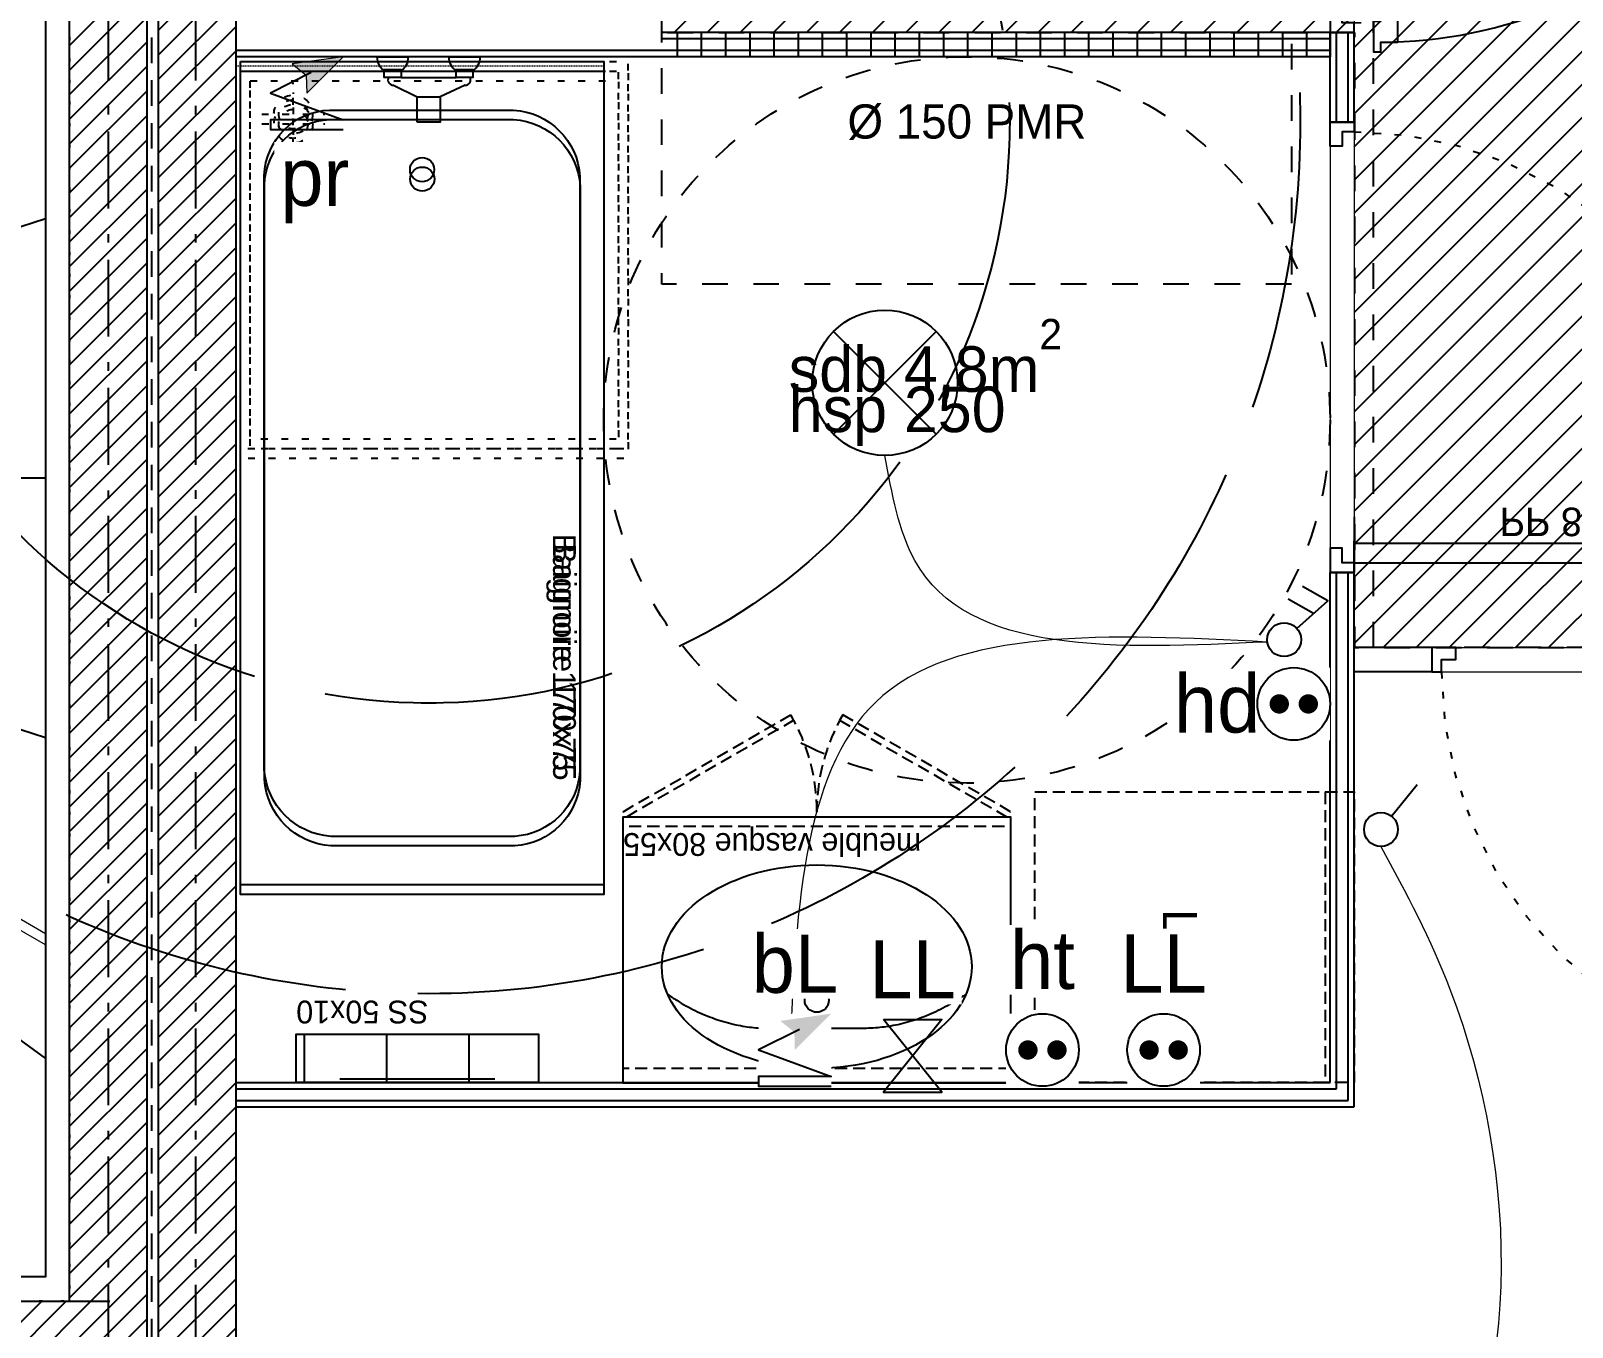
# Model space of a CAD drawing. Header units: centimetres. Extents: x -35664 to 50682, y -23001 to 23705.
# Drawn here: x 9786.5 to 10104.8, y 3774 to 4041.7 of the extents above; entities that cross this region are included whole.
import ezdxf

# ---------------------------------------------------------------- set-up
doc = ezdxf.new("R2010")
doc.units = ezdxf.units.CM
for name, pattern in [('ACAD_ISO02W100', [15, 12, -3]), ('ISO-07', [0.175, 0.025, -0.15]), ('Style de ligne -1', [0.41664, 0.20828, -0.20836]), ('Style de ligne -11', [0.347222, 0.20828, -0.138942]), ('Style de ligne -13', [0.147638, 0.098425, -0.049213]), ('Style de ligne -18', [0.164042, 0.054681, -0.109361]), ('Style de ligne -19', [0.166667, 0.055556, -0.111111]), ('Style de ligne -5', [0.20828, 0.069425, -0.138855]), ('Style de ligne -6', [1.04164, 0.625, -0.20828, 0.06943, -0.13893]), ('VW-01', [0.41656, 0.20828, -0.20828])]:
    doc.linetypes.add(name, pattern=pattern)
for name, color, linetype in [('B aménagement intérieur', 252, 'Continuous'), ('B BATI-équipement-sanitaires', 252, 'Continuous'), ('B faience', 252, 'Style de ligne -11'), ('B Faux plafonds', 9, 'Continuous'), ('B Faux plafonds_Hatch', 9, 'Continuous'), ('B GÈnÈral_Hatch', 252, 'Continuous'), ('B Général', 252, 'Continuous'), ('C ANNOTATIONS-PMR', 252, 'Style de ligne -5'), ('C ANNOTATIONS-prestations', 252, 'Continuous'), ('C ANNOTATIONS-texte', 252, 'Continuous'), ('D SURFACES-shab', 252, 'Continuous'), ('F REMPLISSAGE-vert clair', 252, 'Continuous'), ('F REMPLISSAGE-vert foncé', 252, 'Continuous'), ('F REMPLISSAGE-vert hachurÈ_Hatch', 252, 'Continuous'), ('F REMPLISSAGE-vert hachuré', 252, 'Continuous'), ('prlm-EAU-EF', 161, 'Continuous'), ('prlm-MOD', 64, 'Continuous')]:
    doc.layers.add(name, color=color, linetype=linetype)
doc.layers.add('prlm-CHAUFF-CONV', color=1, linetype='Continuous', lineweight=25)
doc.layers.add('prlm-ELEC-CFO', color=1, linetype='Continuous', lineweight=25)
doc.layers.add('prlm-ZEROPLOT', color=254, linetype='Continuous', plot=False)
doc.layers.get('prlm-CHAUFF-CONV').off()
doc.styles.add('Eurostile', font='Eurosti.TTF')
doc.styles.add('Eurostile (italic)', font='Eurostib.TTF')
doc.styles.add('prlm-elec-cfo', font='comic.ttf', dxfattribs={"height": 12})
pattern_1 = [(-90, (-1e-10, 1.6667), (-5, -3e-10), [])]
pattern_2 = [(45, (0, 0), (2.4253472, -2.6458333), [])]

# ---------------------------------------------------------------- blocks, each defined once
blk = doc.blocks.new('A 90.Groupe-24-1')
at = {"layer": 'B Général', "linetype": 'Style de ligne -11', "ltscale": 25.4}
blk.add_line((2145.67, -1173.93), (2145.67, 946.07), dxfattribs=at)
blk = doc.blocks.new('B 90.Lave Linge')
at = {"layer": 'B Général', "linetype": 'Style de ligne -13', "ltscale": 25.4, "flags": 128}
blk.add_lwpolyline([(-29.47, 30), (-29.47, 36), (30.53, 36), (30.53, 30)], dxfattribs=at)
blk.add_lwpolyline([(-29.47, 30), (30.53, 30), (30.53, -30), (-29.47, -30)], close=True, dxfattribs=at)
at = {"layer": 'B Général', "insert": (0, 0), "char_height": 7.059, "attachment_point": 5, "line_spacing_factor": 0.894142, "style": 'Eurostile'}
blk.add_mtext('LL', dxfattribs=at)
blk = doc.blocks.new('B 90.PP 80')
at = {"layer": 'B Général', "flags": 128}
blk.add_lwpolyline([(-43, 2.5), (-43, 85.5), (-39, 85.5), (-39, 2.5)], close=True, dxfattribs=at)
at = {"layer": 'B Général', "linetype": 'Style de ligne -18', "ltscale": 25.4, "flags": 128}
blk.add_lwpolyline([(46, 2.5), (45.27, 13.33), (43.1, 23.98), (39.53, 34.26), (34.61, 44), (28.44, 53.03), (21.1, 61.19), (12.74, 68.35), (3.5, 74.38), (-6.47, 79.18), (-17, 82.67), (-27.91, 84.79), (-39, 85.5)], dxfattribs=at)
at = {"layer": 'B Général', "linetype": 'Continuous', "flags": 128}
for points in [[(-45, 2.5), (-43, 2.5), (-43, 0), (-40, 0), (-40, -2.5), (-45, -2.5)], [(48, 2.5), (46, 2.5), (46, 0), (43, 0), (43, -2.5), (48, -2.5), (48, -2.5), (48, -2.5), (48, 1.79), (48, 1.79)]]:
    blk.add_lwpolyline(points, close=True, dxfattribs=at)
at = {"layer": 'C ANNOTATIONS-prestations', "insert": (-37.5, 32.5), "char_height": 5.8825, "attachment_point": 1, "rotation": 90, "line_spacing_factor": 0.894142, "style": 'Eurostile'}
blk.add_mtext('PP 83 x 204', dxfattribs=at)
blk = doc.blocks.new('B 90.Rond 150_PMR')
at = {"layer": 'B Général', "linetype": 'VW-01', "ltscale": 25.4}
blk.add_circle((0, 0), 75, dxfattribs=at)
at = {"layer": 'B Général', "insert": (-61.5, 0), "char_height": 7.059, "attachment_point": 5, "rotation": 90, "line_spacing_factor": 0.894142, "style": 'Eurostile (italic)'}
blk.add_mtext('Ø 150 PMR', dxfattribs=at)
blk = doc.blocks.new('B 90.200_wc-2')
at = {"layer": 'B Général', "linetype": 'Continuous'}
for p, q in [((-25, -20.1), (-25, 0)), ((-24.9, 0.1), (24.9, 0.1)), ((25, -20.1), (25, 0)), ((-19.5, -44.2), (-19.5, -21.9)), ((19.5, -44.2), (19.5, -21.9))]:
    blk.add_line(p, q, dxfattribs=at)
at = {"layer": 'B Général', "linetype": 'Continuous', "flags": 128}
blk.add_lwpolyline([(-25, -20.1), (-24.9, -20.6), (-24.75, -20.9), (-24.55, -21.2), (-24.3, -21.45), (-23.9, -21.7), (-23.4, -21.85), (-23.15, -21.9), (23.25, -21.9), (23.55, -21.85), (23.9, -21.7), (24.2, -21.5), (24.45, -21.3), (24.65, -21.05), (24.8, -20.75), (24.9, -20.5), (24.95, -20.3), (25, -20.1)], dxfattribs=at)
for points in [[(-19.5, -44.2), (-19.5, -44.2, 0.036537), (-19.11, -49.53, 0.035337), (-17.94, -54.75), (-17.94, -54.75, 0.041299), (-16.22, -59.09), (-16.22, -59.09), (-16.22, -59.1, 0.041783), (-13.79, -63.08, 0.053503), (-10.77, -66.4), (-10.77, -66.4, 0.054816), (-7.12, -69.02), (-7.12, -69.02, 0.063755), (-3.68, -70.42), (-3.68, -70.42, 0.064897), (0, -70.9)], [(0, -70.9, 0.064897), (3.68, -70.42), (3.68, -70.42, 0.063726), (7.12, -69.02), (7.12, -69.02, 0.054816), (10.77, -66.4), (10.77, -66.4, 0.053503), (13.79, -63.08, 0.041783), (16.22, -59.1), (16.22, -59.09), (16.22, -59.09, 0.041299), (17.94, -54.75), (17.94, -54.75, 0.035337), (19.11, -49.53, 0.036556), (19.5, -44.2)]]:
    blk.add_lwpolyline(points, format="xyb", dxfattribs=at)
at = {"layer": 'B Général', "linetype": 'Continuous'}
for centre, start, end in [((-24.9, 0), 90, 180), ((24.9, 0), 0, 90)]:
    blk.add_arc(centre, 0.1, start, end, dxfattribs=at)
blk = doc.blocks.new('B 90.Groupe-2-1')
at = {"layer": 'B Général', "linetype": 'Style de ligne -1', "ltscale": 25.4, "flags": 128}
blk.add_lwpolyline([(-35.4, 7.6), (35.6, 7.6), (35.6, -32.4), (-35.4, -32.4)], close=True, dxfattribs=at)
at = {"layer": 'B Général', "xscale": -1, "rotation": 270}
blk.add_blockref('B 90.200_wc-2', (35.5, 7.5), dxfattribs=at)
blk = doc.blocks.new('B 90.WC-plan-PMR')
at = {"layer": 'B Général', "linetype": 'Style de ligne -1', "ltscale": 25.4, "flags": 128}
blk.add_lwpolyline([(-114.5, 112.5), (15.5, 112.5), (15.5, 32.5), (-114.5, 32.5)], close=True, dxfattribs=at)
at = {"layer": 'B Général'}
blk.add_blockref('B 90.Groupe-2-1', (0, 0), dxfattribs=at)
blk = doc.blocks.new('B 90.Groupe-4-1')
at = {"layer": 'B Général', "linetype": 'Continuous'}
for centre, major_axis, ratio in [((0, -24.07), (32, 0), 0.65625), ((0, -6.97), (1.5, 0), 1), ((0, -17.15), (2.5, 0), 1)]:
    blk.add_ellipse(centre, major_axis=major_axis, ratio=ratio, dxfattribs=at)
for points in [[(-30.82, -18.37), (-20.7, -11.37), (-9.74, -11.32), (-4.71, -11.3), (0, -11.3)], [(30.82, -18.37), (20.7, -11.37), (9.74, -11.32), (4.71, -11.3), (0, -11.3)]]:
    blk.add_open_spline(points, degree=2, knots=[0, 0, 0, 1, 1, 2, 2, 2], dxfattribs=at)
blk.add_open_spline([(-30.45, -17.59), (-30.5, -17.61), (-30.55, -17.64)], degree=2, dxfattribs=at)
blk = doc.blocks.new('B 90.meuble vasque 80x60')
at = {"layer": 'B BATI-équipement-sanitaires', "linetype": 'Style de ligne -13', "ltscale": 25.4, "flags": 128}
for points in [[(-40, -3.07), (40, -3.07), (40, -53.07), (-40, -53.07)], [(-40, -56.07), (-5.36, -76.07), (-4.71, -74.94), (-39.35, -54.94)], [(40, -56.07), (5.36, -76.07), (4.71, -74.94), (39.35, -54.94)]]:
    blk.add_lwpolyline(points, close=True, dxfattribs=at)
at = {"layer": 'B BATI-équipement-sanitaires', "linetype": 'Style de ligne -13', "ltscale": 25.4}
for centre, start, end in [((-40, -56.07), 330, 0), ((40, -56.07), 180, 210)]:
    blk.add_arc(centre, 40, start, end, dxfattribs=at)
at = {"layer": 'B Général', "flags": 128}
blk.add_lwpolyline([(-40, 0), (40, 0), (40, -55), (-40, -55)], close=True, dxfattribs=at)
at = {"layer": 'B Général'}
blk.add_blockref('B 90.Groupe-4-1', (0, 0), dxfattribs=at)
at = {"layer": 'C ANNOTATIONS-prestations', "insert": (40, -53.07), "char_height": 4.706, "width": 80, "attachment_point": 9, "line_spacing_factor": 0.894142, "style": 'Eurostile'}
blk.add_mtext('meuble vasque 80x55', dxfattribs=at)
blk = doc.blocks.new('B 90.Groupe-17-1')
at = {"layer": 'B Général', "linetype": 'Style de ligne -19', "ltscale": 25.4}
for p, q in [((-29.11, -35.61), (-29.11, -22.61)), ((-22.61, -29.11), (-35.61, -29.11))]:
    blk.add_line(p, q, dxfattribs=at)
at = {"layer": 'B Général', "linetype": 'Style de ligne -19', "ltscale": 25.4, "flags": 128}
for points in [[(-40, -40), (-40, 40), (40, 40), (40, -40)], [(-38, -38), (-38, 38), (38, 38), (38, -38)]]:
    blk.add_lwpolyline(points, close=True, dxfattribs=at)
at = {"layer": 'B Général', "linetype": 'Style de ligne -19', "ltscale": 25.4}
for radius in [4, 3]:
    blk.add_circle((-29.11, -29.11), radius, dxfattribs=at)
blk = doc.blocks.new('B 90.Douche pointillée')
at = {"layer": 'B Général'}
blk.add_blockref('B 90.Groupe-17-1', (0, 0), dxfattribs=at)
blk = doc.blocks.new('B 90.Baignoire 75_170')
at = {"layer": 'B faience', "lineweight": 18, "flags": 128}
blk.add_lwpolyline([(-85, 38.5), (-85, -37.5), (86, -37.5)], dxfattribs=at)
at = {"layer": 'B Général', "linetype": 'Continuous', "flags": 128}
blk.add_lwpolyline([(-84, -36.5), (-84, 38.5), (86, 38.5), (86, -36.5)], close=True, dxfattribs=at)
blk.add_lwpolyline([(-74, -17.85), (-74, 19.85, -0.379059), (-60.25, 33.6), (62.5, 33.6, -0.377778), (76, 20.1), (76, -17.85, -0.374545), (62.25, -31.6), (-60.5, -31.6, -0.392593), (-74, -18.1)], format="xyb", close=True, dxfattribs=at)
at = {"layer": 'B Général', "linetype": 'Continuous'}
blk.add_circle((-61.7, 1), 2.5, dxfattribs=at)
at = {"layer": 'B Général'}
blk.add_blockref('B 90.Douche pointillée', (-44, 3.5), dxfattribs=at)
at = {"layer": 'C ANNOTATIONS-prestations', "insert": (62.5, 26.61), "char_height": 4.706, "width": 80, "attachment_point": 9, "line_spacing_factor": 0.894142, "style": 'Eurostile'}
blk.add_mtext('Baignoire 170x75', dxfattribs=at)
blk = doc.blocks.new('B 90.Sèche-serviette')
at = {"layer": 'B GÈnÈral_Hatch', "linetype": 'Continuous'}
h = blk.add_hatch(dxfattribs=at)
h.set_pattern_fill('H_BARDAGE V 150', color=256, style=0, pattern_type=2)
h.set_pattern_definition([(90, (0, 3.493), (17, 0), [])])
h.paths.add_polyline_path([(-25, 8.4925), (25, 8.4925), (25, -1.5075), (-25, -1.5075)])
at = {"layer": 'B Général', "linetype": 'Continuous', "flags": 128}
blk.add_lwpolyline([(-25, 8.4925), (25, 8.4925), (25, -1.5075), (-25, -1.5075)], close=True, dxfattribs=at)
at = {"layer": 'C ANNOTATIONS-prestations', "insert": (25, -8.4925), "char_height": 4.706, "width": 50, "attachment_point": 9, "line_spacing_factor": 0.894142, "style": 'Eurostile'}
blk.add_mtext('SS 50x10', dxfattribs=at)
blk = doc.blocks.new('B 90.T3 BS 107 (2D)')
at = {"layer": 'B Faux plafonds_Hatch', "linetype": 'Continuous'}
h = blk.add_hatch(dxfattribs=at)
h.set_pattern_fill('F_P__SOFFITE', color=256, style=0, pattern_type=2)
h.set_pattern_definition([(45, (0, 0.2205), (-3.52778, 3.30729), [])])
h.paths.add_polyline_path([(-102.3, 328.51), (-102.31, 254.52), (-410.28, 254.51), (-410.28, 161.48), (-267.29, 161.48), (-267.29, 34.48), (-143.3, 34.48), (-143.3, 134.5), (-69.14, 134.5), (-69.24, 43.59), (-66.26, 43.59), (-66.26, 43.57), (78.3, 43.58), (78.3, 263.5), (63.3, 263.5), (63.3, 328.51)])
at = {"layer": 'F REMPLISSAGE-vert hachurÈ_Hatch', "linetype": 'Continuous'}
h = blk.add_hatch(dxfattribs=at)
h.set_pattern_fill('90-0_5 HYDROFUGE_0_5', color=256, angle=-180, style=0, pattern_type=2)
h.set_pattern_definition(pattern_1)
h.paths.add_polyline_path([(-272.3, 160.18), (-272.3, 161.48), (-410.28, 161.48), (-410.28, 160.18)])
h = blk.add_hatch(dxfattribs=at)
h.set_pattern_fill('90-0_5 HYDROFUGE_0_5', color=256, angle=-180, style=0, pattern_type=2)
h.set_pattern_definition(pattern_1)
h.paths.add_polyline_path([(-272.3, 157.78), (-272.3, 160.18), (-410.28, 160.18), (-410.28, 157.78)])
h = blk.add_hatch(dxfattribs=at)
h.set_pattern_fill('90-0_5 HYDROFUGE_0_5', color=256, angle=-180, style=0, pattern_type=2)
h.set_pattern_definition(pattern_1)
h.paths.add_polyline_path([(-272.3, 156.48), (-272.3, 157.78), (-410.28, 157.78), (-410.28, 156.48)])
at = {"layer": 'B Faux plafonds', "linetype": 'VW-01', "ltscale": 25.4, "flags": 128}
blk.add_lwpolyline([(-102.3, 328.51), (-102.31, 254.52), (-410.28, 254.51), (-410.28, 161.48), (-267.29, 161.48), (-267.29, 34.48), (-143.3, 34.48), (-143.3, 134.5), (-69.14, 134.5), (-69.24, 43.59), (-66.26, 43.59), (-66.26, 43.57), (78.3, 43.58), (78.3, 263.5), (63.3, 263.5), (63.3, 328.51)], close=True, dxfattribs=at)
at = {"layer": 'B Général', "linetype": 'Continuous'}
for p, q in [((-410.28, 161.48), (-410.28, 163.48)), ((-272.3, 161.48), (-410.28, 161.48)), ((-267.3, 161.48), (-272.3, 161.48)), ((-272.3, 161.48), (-272.3, 161.48)), ((-272.3, 161.48), (-272.3, 156.48)), ((-267.3, 142.98), (-267.3, 161.48)), ((-410.28, 156.48), (-498.3, 156.48)), ((-272.3, 156.48), (-410.28, 156.48)), ((-410.28, 156.48), (-410.28, 156.48)), ((-272.3, 142.98), (-272.3, 156.48)), ((-267.3, 142.98), (-272.3, 142.98)), ((-267.3, 61.48), (-267.3, 49.98)), ((-267.3, 34.48), (-267.3, 56.48)), ((-267.3, 49.98), (-272.3, 49.98)), ((-272.3, -55.35), (-272.3, 49.98)), ((-251.3, 34.48), (-267.3, 34.48)), ((-251.3, 34.48), (-267.3, 34.48)), ((-251.3, 34.48), (-251.3, 29.48)), ((-267.3, -60.35), (-267.3, 29.48)), ((-251.3, 29.48), (-267.3, 29.48)), ((-251.3, 29.48), (-267.3, 29.48)), ((-498.3, -55.35), (-272.3, -55.35)), ((-498.3, -60.35), (-267.3, -60.35))]:
    blk.add_line(p, q, dxfattribs=at)
at = {"layer": 'B Général', "linetype": 'VW-01', "ltscale": 25.4, "flags": 128}
blk.add_lwpolyline([(-263.3, 34.48), (-263.3, 254.48), (-143.3, 254.48), (-143.3, 34.48)], close=True, dxfattribs=at)
at = {"layer": 'D SURFACES-shab', "lineweight": 18, "flags": 128}
for points in [[(-143.3, 34.48), (-143.3, 134.5), (78.3, 134.5), (78.3, 263.5), (62.69, 263.5), (62.69, 328.49), (-102.31, 328.5), (-102.31, 254.52), (-267.3, 254.48), (-267.3, 34.48)], [(-410.28, 254.51), (-272.3, 254.51), (-272.3, 161.48), (-410.28, 161.48)], [(-498.3, 156.48), (-272.3, 156.48), (-272.3, -55.35), (-498.3, -55.35)], [(-498.3, -60.35), (-267.3, -60.35), (-267.3, 29.48), (-143.3, 29.48), (-143.3, -328.51), (-498.3, -328.51)]]:
    blk.add_lwpolyline(points, close=True, dxfattribs=at)
at = {"layer": 'F REMPLISSAGE-vert clair'}
for p, q in [((-271, 142.98), (-271, 161.48)), ((-268.6, 142.98), (-268.6, 161.48)), ((-410.28, 157.78), (-498.3, 157.78)), ((-271, -56.65), (-271, 49.98)), ((-268.6, -59.05), (-268.6, 49.98)), ((-498.3, -56.65), (-271, -56.65)), ((-498.3, -59.05), (-268.6, -59.05))]:
    blk.add_line(p, q, dxfattribs=at)
at = {"layer": 'F REMPLISSAGE-vert foncé', "linetype": 'Continuous'}
for p, q in [((-272.3, 142.98), (-272.3, 161.48)), ((-267.3, 142.98), (-267.3, 161.48)), ((-410.28, 156.48), (-498.3, 156.48)), ((-272.3, -55.35), (-272.3, 49.98)), ((-267.3, -60.35), (-267.3, 49.98)), ((-498.3, -55.35), (-272.3, -55.35)), ((-498.3, -60.35), (-267.3, -60.35))]:
    blk.add_line(p, q, dxfattribs=at)
at = {"layer": 'F REMPLISSAGE-vert foncé'}
for p, q in [((-271, 142.98), (-271, 161.48)), ((-268.6, 142.98), (-268.6, 161.48)), ((-410.28, 157.78), (-498.3, 157.78)), ((-271, -56.65), (-271, 49.98)), ((-268.6, -59.05), (-268.6, 49.98)), ((-498.3, -56.65), (-271, -56.65)), ((-498.3, -59.05), (-268.6, -59.05))]:
    blk.add_line(p, q, dxfattribs=at)
at = {"layer": 'F REMPLISSAGE-vert hachuré', "linetype": 'Continuous'}
for p, q in [((-272.3, 161.48), (-410.28, 161.48)), ((-272.3, 156.48), (-410.28, 156.48))]:
    blk.add_line(p, q, dxfattribs=at)
at = {"layer": 'F REMPLISSAGE-vert hachuré'}
for p, q in [((-272.3, 160.18), (-410.28, 160.18)), ((-272.3, 157.78), (-410.28, 157.78))]:
    blk.add_line(p, q, dxfattribs=at)
at = {"layer": 'B Général'}
for name, p, rotation in [('B 90.WC-plan-PMR', (-394.78, 222.02), 180), ('B 90.PP 80', (-269.8, 209.48), 270.0000000034306), ('B 90.Baignoire 75_170', (-460.8, 71.48), 270), ('B 90.Baignoire 75_170', (-460.78, 69.51), 270), ('B 90.PP 80', (-203.3, 31.98), 180.0000000034304), ('B 90.meuble vasque 80x60', (-378.3, -55.49), 180), ('B 90.Lave Linge', (-303.3, -24.82), 270), ('B 90.Sèche-serviette', (-460.8, -46.86), 180)]:
    blk.add_blockref(name, p, dxfattribs=dict(at, rotation=rotation))
at = {"layer": 'B Général', "xscale": -1, "rotation": 270.0000000034306}
blk.add_blockref('B 90.PP 80', (-269.8, 94.98), dxfattribs=at)
at = {"layer": 'C ANNOTATIONS-PMR', "ltscale": 25.4, "rotation": 270}
blk.add_blockref('B 90.Rond 150_PMR', (-347.3, 81.48), dxfattribs=at)
blk = doc.blocks.new('B 90.PP 93_204 PF1_2h mur20')
at = {"layer": 'B GÈnÈral_Hatch', "linetype": 'Continuous'}
h = blk.add_hatch(dxfattribs=at)
h.set_pattern_fill('50_BETON', color=256, style=0, pattern_type=2)
h.set_pattern_definition(pattern_2)
edge = h.paths.add_edge_path()
edge.add_line((-51.6, -8.95), (-50.94, -8.37))
edge.add_line((-50.94, -8.37), (-50.93, -8.36))
edge.add_arc((-50.79, -8.52), 0.2, 48.9909, 131.0091, ccw=False)
edge.add_line((-50.66, -8.36), (-50.65, -8.37))
edge.add_line((-50.65, -8.37), (-50.1, -8.86))
edge.add_line((-50.1, -8.86), (-50.1, -8.86))
edge.add_arc((-50.06, -8.82), 0.05, 228.9909, 270)
edge.add_line((-50.06, -8.87), (-50.06, -8.87))
edge.add_line((-50.06, -8.87), (-46.7, -8.87))
edge.add_line((-46.7, -8.87), (-46.69, -8.87))
edge.add_arc((-46.69, -8.83), 0.0435, 270, 360)
edge.add_line((-46.65, -8.83), (-46.65, 2.7))
edge.add_arc((-46.48, 2.7), 0.174, 90, 180, ccw=False)
edge.add_line((-46.48, 2.87), (-46.45, 2.87))
edge.add_line((-46.45, 2.87), (-44.9, 2.87))
edge.add_line((-44.9, 2.87), (-44.89, 2.87))
edge.add_arc((-44.89, 2.91), 0.0435, 270, 360)
edge.add_line((-44.85, 2.91), (-44.85, 5.96))
edge.add_arc((-44.89, 5.96), 0.0435, 0, 90)
edge.add_line((-44.89, 6), (-44.9, 6))
edge.add_line((-44.9, 6), (-46.45, 6))
edge.add_line((-46.45, 6), (-46.48, 6))
edge.add_arc((-46.48, 6.17), 0.174, 180, 270, ccw=False)
edge.add_line((-46.65, 6.17), (-46.65, 8.83))
edge.add_arc((-46.69, 8.83), 0.0435, 0, 90)
edge.add_line((-46.69, 8.87), (-46.7, 8.87))
edge.add_line((-46.7, 8.87), (-50.06, 8.87))
edge.add_line((-50.06, 8.87), (-50.06, 8.87))
edge.add_arc((-50.06, 8.82), 0.05, 90, 131.0091)
edge.add_line((-50.1, 8.86), (-50.1, 8.86))
edge.add_line((-50.1, 8.86), (-50.65, 8.37))
edge.add_line((-50.65, 8.37), (-50.66, 8.37))
edge.add_arc((-50.79, 8.52), 0.2, 233.0967, 311.0091, ccw=False)
edge.add_line((-50.91, 8.36), (-50.92, 8.36))
edge.add_line((-50.92, 8.36), (-51.44, 8.81))
edge.add_line((-51.44, 8.81), (-51.44, 8.81))
edge.add_line((-51.44, 8.81), (-51.6, 8.95))
edge.add_line((-51.6, 8.95), (-51.6, -8.95))
h = blk.add_hatch(dxfattribs=at)
h.set_pattern_fill('50_BETON', color=256, style=0, pattern_type=2)
h.set_pattern_definition(pattern_2)
edge = h.paths.add_edge_path()
edge.add_line((51.6, -8.95), (50.94, -8.37))
edge.add_line((50.94, -8.37), (50.93, -8.36))
edge.add_arc((50.79, -8.52), 0.2, 48.9909, 131.0091)
edge.add_line((50.66, -8.36), (50.65, -8.37))
edge.add_line((50.65, -8.37), (50.1, -8.86))
edge.add_line((50.1, -8.86), (50.1, -8.86))
edge.add_arc((50.06, -8.82), 0.05, 270, 311.0091, ccw=False)
edge.add_line((50.06, -8.87), (50.06, -8.87))
edge.add_line((50.06, -8.87), (46.7, -8.87))
edge.add_line((46.7, -8.87), (46.69, -8.87))
edge.add_arc((46.69, -8.83), 0.0435, 180, 270, ccw=False)
edge.add_line((46.65, -8.83), (46.65, 2.7))
edge.add_arc((46.48, 2.7), 0.174, 0, 90)
edge.add_line((46.48, 2.87), (46.45, 2.87))
edge.add_line((46.45, 2.87), (44.9, 2.87))
edge.add_line((44.9, 2.87), (44.89, 2.87))
edge.add_arc((44.89, 2.91), 0.0435, 180, 270, ccw=False)
edge.add_line((44.85, 2.91), (44.85, 5.96))
edge.add_arc((44.89, 5.96), 0.0435, 90, 180, ccw=False)
edge.add_line((44.89, 6), (44.9, 6))
edge.add_line((44.9, 6), (46.45, 6))
edge.add_line((46.45, 6), (46.48, 6))
edge.add_arc((46.48, 6.17), 0.174, 270, 360)
edge.add_line((46.65, 6.17), (46.65, 8.83))
edge.add_arc((46.69, 8.83), 0.0435, 90, 180, ccw=False)
edge.add_line((46.69, 8.87), (46.7, 8.87))
edge.add_line((46.7, 8.87), (50.06, 8.87))
edge.add_line((50.06, 8.87), (50.06, 8.87))
edge.add_arc((50.06, 8.82), 0.05, 48.9909, 90, ccw=False)
edge.add_line((50.1, 8.86), (50.1, 8.86))
edge.add_line((50.1, 8.86), (50.65, 8.37))
edge.add_line((50.65, 8.37), (50.66, 8.37))
edge.add_arc((50.79, 8.52), 0.2, 228.9909, 306.9033)
edge.add_line((50.91, 8.36), (50.92, 8.36))
edge.add_line((50.92, 8.36), (51.44, 8.81))
edge.add_line((51.44, 8.81), (51.44, 8.81))
edge.add_line((51.44, 8.81), (51.6, 8.95))
edge.add_line((51.6, 8.95), (51.6, -8.95))
at = {"layer": 'B Général', "linetype": 'Style de ligne -13', "ltscale": 25.4}
for p, q in [((46.7, 9), (-46.7, 9)), ((46.7, -9), (-46.7, -9))]:
    blk.add_line(p, q, dxfattribs=at)
at = {"layer": 'B Général', "linetype": 'Continuous', "flags": 128}
for points in [[(45, 12), (48.5, 12), (48.5, 10), (50, 10), (50.01, 106), (48.51, 106), (48.51, 104), (45.01, 104)], [(0, -20.5), (-14, -41.85), (14, -41.85)]]:
    blk.add_lwpolyline(points, close=True, dxfattribs=at)
for points in [[(-46.5, 8.83), (-46.5, 6.17, 0.414214), (-46.46, 6.13), (-46.45, 6.13), (-44.9, 6.13), (-44.87, 6.13, -0.414214), (-44.7, 5.96), (-44.7, 2.91, -0.414214), (-44.87, 2.74), (-44.9, 2.74), (-46.45, 2.74), (-46.46, 2.74, 0.414214), (-46.5, 2.7), (-46.5, -8.83, -0.414214), (-46.67, -9), (-46.7, -9), (-50.06, -9), (-50.07, -9, -0.18087), (-50.2, -8.95), (-50.2, -8.95), (-50.76, -8.47), (-50.76, -8.46, 0.373975), (-50.83, -8.46), (-50.83, -8.47), (-51.49, -9.04), (-51.6, -8.95), (-50.94, -8.37), (-50.93, -8.36, -0.373975), (-50.66, -8.36), (-50.65, -8.37), (-50.1, -8.86), (-50.1, -8.86, 0.18087), (-50.06, -8.87), (-50.06, -8.87), (-46.7, -8.87), (-46.69, -8.87, 0.414214), (-46.65, -8.83), (-46.65, 2.7, -0.414214), (-46.48, 2.87), (-46.45, 2.87), (-44.9, 2.87), (-44.89, 2.87, 0.414214), (-44.85, 2.91), (-44.85, 5.96, 0.414214), (-44.89, 6), (-44.9, 6), (-46.45, 6), (-46.48, 6, -0.414214), (-46.65, 6.17), (-46.65, 8.83, 0.414214), (-46.69, 8.87), (-46.7, 8.87), (-50.06, 8.87), (-50.06, 8.87, 0.18087), (-50.1, 8.86), (-50.1, 8.86), (-50.65, 8.37), (-50.66, 8.37, -0.353689), (-50.91, 8.36), (-50.92, 8.36), (-51.44, 8.81), (-51.44, 8.81), (-51.6, 8.95), (-51.49, 9.04), (-50.88, 8.51, 0.385556), (-50.77, 8.46), (-50.76, 8.47), (-50.2, 8.95), (-50.2, 8.95, -0.18087), (-50.07, 9), (-50.06, 9), (-46.7, 9), (-46.67, 9, -0.414214)], [(46.5, 8.83), (46.5, 6.17, -0.414214), (46.46, 6.13), (46.45, 6.13), (44.9, 6.13), (44.87, 6.13, 0.414214), (44.7, 5.96), (44.7, 2.91, 0.414214), (44.87, 2.74), (44.9, 2.74), (46.45, 2.74), (46.46, 2.74, -0.414214), (46.5, 2.7), (46.5, -8.83, 0.414214), (46.67, -9), (46.7, -9), (50.06, -9), (50.07, -9, 0.18087), (50.2, -8.95), (50.2, -8.95), (50.76, -8.47), (50.76, -8.46, -0.373975), (50.83, -8.46), (50.83, -8.47), (51.49, -9.04), (51.6, -8.95), (50.94, -8.37), (50.93, -8.36, 0.373975), (50.66, -8.36), (50.65, -8.37), (50.1, -8.86), (50.1, -8.86, -0.18087), (50.06, -8.87), (50.06, -8.87), (46.7, -8.87), (46.69, -8.87, -0.414214), (46.65, -8.83), (46.65, 2.7, 0.414214), (46.48, 2.87), (46.45, 2.87), (44.9, 2.87), (44.89, 2.87, -0.414214), (44.85, 2.91), (44.85, 5.96, -0.414214), (44.89, 6), (44.9, 6), (46.45, 6), (46.48, 6, 0.414214), (46.65, 6.17), (46.65, 8.83, -0.414214), (46.69, 8.87), (46.7, 8.87), (50.06, 8.87), (50.06, 8.87, -0.18087), (50.1, 8.86), (50.1, 8.86), (50.65, 8.37), (50.66, 8.37, 0.353689), (50.91, 8.36), (50.92, 8.36), (51.44, 8.81), (51.44, 8.81), (51.6, 8.95), (51.49, 9.04), (50.88, 8.51, -0.385556), (50.77, 8.46), (50.76, 8.47), (50.2, 8.95), (50.2, 8.95, 0.18087), (50.07, 9), (50.06, 9), (46.7, 9), (46.67, 9, 0.414214)]]:
    blk.add_lwpolyline(points, format="xyb", close=True, dxfattribs=at)
at = {"layer": 'B Général', "linetype": 'Continuous'}
blk.add_circle((48.5, 9.5), 0.5, dxfattribs=at)
blk.add_arc((48.5, 9.5), 94.5, 90, 181.2323, dxfattribs=at)
at = {"layer": 'C ANNOTATIONS-prestations', "insert": (25.17, 12.23), "char_height": 7.059, "attachment_point": 1, "rotation": 90, "line_spacing_factor": 0.894142, "style": 'Eurostile'}
blk.add_mtext('PP 93*204\\PPF 1/2h\\P', dxfattribs=at)
blk = doc.blocks.new('B 90.Escalier 340x340 étage courant')
at = {"layer": 'B Général'}
for p, q in [((-164.64, 161.32), (-317.5, 272.38)), ((-166.77, 157.14), (-317.5, 206.11)), ((-167.5, 152.5), (-317.5, 152.5)), ((-166.77, 147.86), (-317.5, 98.89))]:
    blk.add_line(p, q, dxfattribs=at)
at = {"layer": 'B Général', "linetype": 'Style de ligne -6', "lineweight": 18, "ltscale": 25.4}
for p, q in [((-317.5, 248.92), (-164.99, 160.87)), ((-317.5, 246.61), (-165.99, 159.13))]:
    blk.add_line(p, q, dxfattribs=at)
at = {"layer": 'B Général', "linetype": 'ISO-07', "ltscale": 25.4, "flags": 128}
blk.add_lwpolyline([(-152.5, -17.5), (-322.5, -17.5), (-322.5, 322.5), (17.5, 322.5), (17.5, 121.29)], dxfattribs=at)
at = {"layer": 'B Général', "flags": 128}
blk.add_lwpolyline([(-152.62, -15), (-152.62, -12.25), (-317.5, -12.25), (-317.5, 317.5), (12.25, 317.5), (12.25, 121.85), (15, 121.85), (15, -15)], close=True, dxfattribs=at)
blk = doc.blocks.new('B 90.Groupe-20-1')
at = {"layer": 'B Général', "linetype": 'Style de ligne -11', "ltscale": 25.4}
blk.add_line((2145.67, -1173.93), (2145.67, 946.07), dxfattribs=at)
blk = doc.blocks.new('xi.tsl-050-040')
at = {"layer": 'prlm-ZEROPLOT', "linetype": 'ByBlock', "lineweight": -2, "flags": 128}
blk.add_lwpolyline([(-16, 0), (16, 0)], dxfattribs=at)
blk = doc.blocks.new('xi.SA')
at = {"layer": 'prlm-ELEC-CFO', "color": 0}
blk.add_lwpolyline([(0.2, -1.28), (5.5, 5.28)], dxfattribs=at)
blk.add_circle((-2, -4), 3.5, dxfattribs=at)
blk = doc.blocks.new('xi.PTCE')
at = {"layer": 'prlm-ELEC-CFO', "color": 0}
for points in [[(-10.61, 10.61), (10.61, -10.61)], [(10.61, 10.61), (-10.61, -10.61)]]:
    blk.add_lwpolyline(points, dxfattribs=at)
at = {"layer": 'prlm-ELEC-CFO', "color": 0, "linetype": 'ByBlock'}
blk.add_circle((0, 0), 15, dxfattribs=at)
blk = doc.blocks.new('xi.PCHD')
at = {"color": 0, "lineweight": 5}
blk.add_wipeout([(-7.5, -7.5), (7.5, -7.5), (7.5, 7.5), (-7.5, 7.5)], dxfattribs=at).dxf.layer = 'prlm-ELEC-CFO'
at = {"layer": 'prlm-ELEC-CFO', "color": 0, "linetype": 'ByBlock', "lineweight": 5, "const_width": 2}
for points in [[(-4, 0, 1), (-2, 0, 1)], [(2, 0, 1), (4, 0, 1)]]:
    blk.add_lwpolyline(points, format="xyb", close=True, dxfattribs=at)
at = {"layer": 'prlm-ELEC-CFO', "color": 0, "linetype": 'ByBlock', "lineweight": -2}
blk.add_circle((0, 0), 7.5, dxfattribs=at)
blk = doc.blocks.new('xi.DA')
at = {"layer": 'prlm-ELEC-CFO', "color": 0}
for points in [[(0.61, -1.67), (7.04, 4.05), (1.81, 7.01)], [(4.05, 1.39), (-1.17, 4.34)]]:
    blk.add_lwpolyline(points, dxfattribs=at)
blk.add_circle((-2, -4), 3.5, dxfattribs=at)
blk = doc.blocks.new('xi.LLrob')
at = {"layer": 'prlm-EAU-EF', "color": 0}
blk.add_lwpolyline([(-6, 7.5), (6, 7.5), (-6, -7.5), (6, -7.5)], close=True, dxfattribs=at)
blk = doc.blocks.new('xi.LL')
at = {"color": 0, "lineweight": 5}
blk.add_wipeout([(-7.5, -7.5), (7.5, -7.5), (7.5, 7.5), (-7.5, 7.5)], dxfattribs=at).dxf.layer = 'prlm-ELEC-CFO'
at = {"layer": 'prlm-ELEC-CFO', "color": 0, "linetype": 'ByBlock', "lineweight": 5, "const_width": 2}
for points in [[(-4, 0, 1), (-2, 0, 1)], [(2, 0, 1), (4, 0, 1)]]:
    blk.add_lwpolyline(points, format="xyb", close=True, dxfattribs=at)
at = {"layer": 'prlm-ELEC-CFO', "color": 0, "linetype": 'ByBlock', "lineweight": -2}
blk.add_circle((0, 0), 7.5, dxfattribs=at)
blk = doc.blocks.new('xi.PCHT')
at = {"color": 0, "lineweight": 5}
blk.add_wipeout([(-7.5, -7.5), (7.5, -7.5), (7.5, 7.5), (-7.5, 7.5)], dxfattribs=at).dxf.layer = 'prlm-ELEC-CFO'
at = {"layer": 'prlm-ELEC-CFO', "color": 0, "linetype": 'ByBlock', "lineweight": 5, "const_width": 2}
for points in [[(-4, 0, 1), (-2, 0, 1)], [(2, 0, 1), (4, 0, 1)]]:
    blk.add_lwpolyline(points, format="xyb", close=True, dxfattribs=at)
at = {"layer": 'prlm-ELEC-CFO', "color": 0, "linetype": 'ByBlock', "lineweight": -2}
blk.add_circle((0, 0), 7.5, dxfattribs=at)
blk = doc.blocks.new('xi.BL')
at = {"color": 0, "lineweight": 5}
blk.add_wipeout([(-7.5, -7.5), (7.5, -7.5), (7.5, 7.5), (-7.5, 7.5)], dxfattribs=at).dxf.layer = 'prlm-ELEC-CFO'
at = {"layer": 'prlm-ELEC-CFO', "lineweight": 5}
blk.add_hatch(color=0, dxfattribs=at).paths.add_polyline_path([(-3, 6), (-0.1, 3.7), (0, 0), (7.5, 7.5)])
at = {"layer": 'prlm-ELEC-CFO', "color": 0}
blk.add_lwpolyline([(0.95, 4.23), (-7.5, 0), (7.5, -5.5), (-7.5, -5.5), (-7.5, -7.5), (7.5, -7.5)], dxfattribs=at)
blk = doc.blocks.new('xi.PR')
at = {"layer": 'prlm-ELEC-CFO', "lineweight": 5}
blk.add_hatch(color=0, dxfattribs=at).paths.add_polyline_path([(-3, 6), (-0.1, 3.7), (0, 0), (7.5, 7.5)])
at = {"layer": 'prlm-ELEC-CFO', "color": 0, "lineweight": 5, "flags": 128}
blk.add_lwpolyline([(-3, 6), (-0.1, 3.7), (0, 0), (7.5, 7.5)], close=True, dxfattribs=at)
at = {"layer": 'prlm-ELEC-CFO', "color": 0}
blk.add_lwpolyline([(0.95, 4.23), (-7.5, 0), (7.5, -5.5), (-7.5, -5.5), (-7.5, -7.5), (7.5, -7.5)], dxfattribs=at)
blk = doc.blocks.new('xi.dchrob')
at = {"layer": 'prlm-MOD', "color": 161}
for p, q in [((8.16, -2.3), (8.16, 2.3)), ((13.38, 1.16), (13.38, -1.16))]:
    blk.add_line(p, q, dxfattribs=at)
for points in [[(0, 10.66), (0, 4.16)], [(5.77, 7.56), (8.16, 2.38)], [(4.19, -5.66), (4.19, 5.66)], [(5.77, -7.26), (8.16, -2.37)], [(0, -4.16), (0, -10.66)]]:
    blk.add_lwpolyline(points, dxfattribs=at)
for points in [[(2.5, 9.16), (4.19, 9.16), (4.19, 5.66), (2.5, 5.66)], [(13.38, -2.37), (8.16, -2.37), (8.16, 2.38), (13.38, 2.38)], [(2.5, -5.66), (4.19, -5.66), (4.19, -9.16), (2.5, -9.16)]]:
    blk.add_lwpolyline(points, close=True, dxfattribs=at)
for centre, radius, start, end in [((0, 7.41), 3.25, 32.579, 90), ((4.65, 7.56), 1.13, 0, 114.0743), ((0, 7.41), 3.25, 270, 327.421), ((0, -7.41), 3.25, 32.579, 90), ((0, -7.41), 3.25, 270, 327.421), ((4.65, -7.26), 1.13, 245.9257, 360)]:
    blk.add_arc(centre, radius, start, end, dxfattribs=at)
at = {"layer": 'prlm-ZEROPLOT', "color": 253, "linetype": 'ACAD_ISO02W100', "ltscale": 5}
for radius in [180, 120]:
    blk.add_circle((13.38, 0), radius, dxfattribs=at)

msp = doc.modelspace()

# ---------------------------------------------------------------- hatches: boundary and pattern name
at = {"layer": 'B GÈnÈral_Hatch', "linetype": 'Continuous'}
h = msp.add_hatch(dxfattribs=at)
h.set_pattern_fill('50_BETON', color=256, style=0, pattern_type=2)
h.set_pattern_definition(pattern_2)
h.paths.add_polyline_path([(9828.796, 3551.389), (9828.796, 4134.409), (9812.796, 4152.409), (9812.796, 3517.389)])
h = msp.add_hatch(dxfattribs=at)
h.set_pattern_fill('50_BETON', color=256, style=0, pattern_type=2)
h.set_pattern_definition(pattern_2)
h.paths.add_polyline_path([(9810.485, 4137.39), (9794.485, 4119.39), (9794.485, 3517.389), (9810.485, 3517.389)])
h = msp.add_hatch(dxfattribs=at)
h.set_pattern_fill('50_BETON', color=256, style=0, pattern_type=2)
h.set_pattern_definition(pattern_2)
h.paths.add_polyline_path([(9802.796, 3779.39), (9415.447, 3779.39), (9435.447, 3759.39), (9802.796, 3759.39)])

# ---------------------------------------------------------------- linework, layer by layer
at = {"layer": 'B Général', "linetype": 'Continuous', "lineweight": 18}
for p, q in [((9812.796, 4152.409), (9812.796, 3517.389)), ((9810.485, 3517.389), (9810.485, 4137.39)), ((9828.796, 4134.409), (9828.796, 3551.389)), ((9794.485, 3779.39), (9794.485, 4119.39)), ((9454.485, 3779.39), (9802.796, 3779.39))]:
    msp.add_line(p, q, dxfattribs=at)
at = {"layer": 'B Général', "linetype": 'Continuous'}
for p, q in [((9812.796, 4152.409), (9812.796, 3517.389)), ((9810.485, 3517.389), (9810.485, 4137.39)), ((9828.796, 4134.409), (9828.796, 3551.389)), ((9794.485, 3779.39), (9794.485, 4119.39)), ((9454.485, 3779.39), (9802.796, 3779.39))]:
    msp.add_line(p, q, dxfattribs=at)
at = {"layer": 'B Général', "linetype": 'Style de ligne -6', "ltscale": 25.4, "flags": 128}
for points in [[(9745.56, 5820.389), (9745.56, 5736.889), (9802.484, 5687.889), (9802.484, 3085.389)], [(9745.56, 5820.389), (9745.56, 5736.889), (9802.484, 5687.889), (9802.484, 3085.389)], [(9877.409, 5820.389), (9877.409, 5736.889), (9820.484, 5687.889), (9820.484, 3085.389)], [(9877.409, 5820.389), (9877.409, 5736.889), (9820.484, 5687.889), (9820.484, 3085.389)]]:
    msp.add_lwpolyline(points, dxfattribs=at)
at = {"layer": 'prlm-ELEC-CFO', "lineweight": 13}
for points in [[(10041.829, 3915.515), (9969.035, 3932.358), (9962.859, 3954.042)], [(10041.829, 3915.515), (9960.885, 3903.036), (9943.114, 3828.515)], [(10065.296, 3873.316), (10079.682, 3843.498), (10072.454, 3728.872), (10000.455, 3694.104)]]:
    msp.add_spline(points, degree=3, dxfattribs=at)

# ---------------------------------------------------------------- block references
at = {"layer": 'B aménagement intérieur'}
msp.add_blockref('B 90.T3 BS 107 (2D)', (10327.092, 3879.899), dxfattribs=at)
at = {"layer": 'B Général'}
for name in ['A 90.Groupe-24-1', 'B 90.Groupe-20-1']:
    msp.add_blockref(name, (7665.813, 4459.319), dxfattribs=at)
at = {"layer": 'B Général', "rotation": 180}
for name, p in [('B 90.PP 93_204 PF1_2h mur20', (10113.799, 4143.409)), ('B 90.Escalier 340x340 étage courant', (9471.985, 4101.89))]:
    msp.add_blockref(name, p, dxfattribs=at)
at = {"layer": 'prlm-CHAUFF-CONV'}
msp.add_blockref('xi.tsl-050-040', (9866.296, 3825.298), dxfattribs=at)
at = {"layer": 'prlm-EAU-EF'}
msp.add_blockref('xi.LLrob', (9968.582, 3830.067), dxfattribs=at)
at = {"layer": 'prlm-ELEC-CFO'}
for name, p in [('xi.PR', (9843.458, 4028.88)), ('xi.PTCE', (9962.859, 3969.042)), ('xi.DA', (10047.296, 3919.992)), ('xi.SA', (10067.296, 3880.816))]:
    msp.add_blockref(name, p, dxfattribs=at)

# ---------------------------------------------------------------- texts
at = {"layer": 'C ANNOTATIONS-texte', "char_height": 9.412, "attachment_point": 1, "line_spacing_factor": 0.894142, "style": 'Eurostile'}
for s, insert, width in [('sdb 4,8m{\\H0.6667x;\\S2^ ;}', (9943, 3982.234), 83.70428), ('hsp 250', (9943, 3968.264), 68.5)]:
    msp.add_mtext(s, dxfattribs=dict(at, insert=insert, width=width))

# ---------------------------------------------------------------- next in the draw order: block references
at = {"layer": 'prlm-ELEC-CFO'}
for name, p in [('xi.BL', (9944.265, 3831.265)), ('xi.PCHT', (9995.391, 3831.265)), ('xi.LL', (10020.421, 3831.265))]:
    msp.add_blockref(name, p, dxfattribs=at)

# ---------------------------------------------------------------- next in the draw order: texts
at = {"layer": 'prlm-EAU-EF', "lineweight": 20, "insert": (9968.582, 3847.924), "char_height": 12, "attachment_point": 5, "line_spacing_factor": 0.8, "style": 'prlm-elec-cfo', "bg_fill": 3, "box_fill_scale": 1.1, "bg_fill_color": 256, "bg_fill_transparency": 0}
msp.add_mtext('LL', dxfattribs=at)
at = {"layer": 'prlm-ELEC-CFO', "lineweight": 20, "char_height": 12, "attachment_point": 5, "line_spacing_factor": 0.8, "style": 'prlm-elec-cfo', "bg_fill": 3, "box_fill_scale": 1.1, "bg_fill_color": 256, "bg_fill_transparency": 0}
for s, insert in [('pr', (9845.134, 4009.776)), ('hd', (10031.464, 3902.73)), ('bL', (9944.265, 3848.986)), ('ht', (9995.391, 3849.793)), ('LL', (10020.421, 3849.123))]:
    msp.add_mtext(s, dxfattribs=dict(at, insert=insert))

# ---------------------------------------------------------------- next in the draw order: block references
at = {"layer": 'prlm-ELEC-CFO'}
msp.add_blockref('xi.PCHD', (10047.296, 3902.73), dxfattribs=at)

# ---------------------------------------------------------------- next in the draw order: block references
at = {"layer": 'prlm-MOD', "rotation": 270}
msp.add_blockref('xi.dchrob', (9868.628, 4036.271), dxfattribs=at)

doc.saveas('drawing.dxf')
